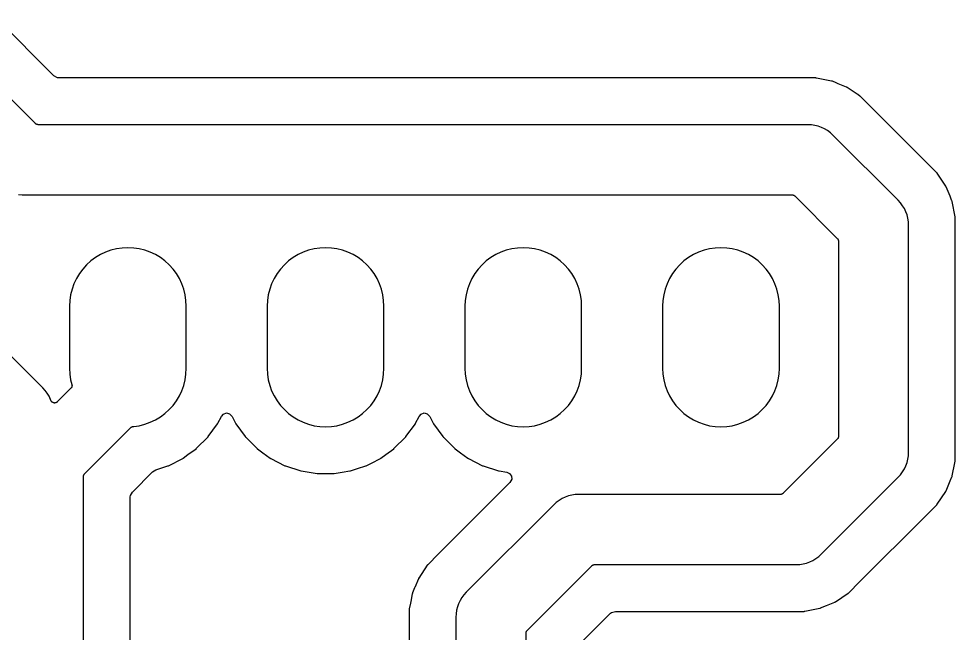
# Model space of a CAD drawing. Header units: metres. Extents: x 46.2 to 140.4, y -137.6 to -43.4.
# Drawn here: x 116.06 to 128.09, y -90.28 to -82.39 of the extents above; entities that cross this region are included whole.
import ezdxf

# ---------------------------------------------------------------- set-up
doc = ezdxf.new("R2010")
doc.units = ezdxf.units.M

msp = doc.modelspace()

# ---------------------------------------------------------------- linework, layer by layer
for points in [[(123.202, -90.483), (123.662, -90.024), (123.672, -90.015), (123.723, -90.001), (126.149, -90.001), (126.15, -90), (126.151, -90), (126.153, -90), (126.154, -90), (126.155, -90), (126.157, -90), (126.158, -90), (126.158, -90), (126.158, -90), (126.352, -89.961), (126.353, -89.961), (126.354, -89.961), (126.355, -89.96), (126.356, -89.96), (126.358, -89.96), (126.359, -89.959), (126.36, -89.959), (126.361, -89.958), (126.436, -89.927), (126.543, -89.883), (126.544, -89.882), (126.545, -89.882), (126.546, -89.881), (126.547, -89.881), (126.549, -89.88), (126.55, -89.88), (126.551, -89.879), (126.552, -89.878), (126.632, -89.825), (126.716, -89.769), (126.717, -89.768), (126.718, -89.767), (126.719, -89.767), (126.72, -89.766), (126.72, -89.765), (126.721, -89.764), (126.722, -89.763), (126.723, -89.762), (126.862, -89.623), (127.706, -88.78), (127.706, -88.78), (127.713, -88.772), (127.852, -88.633), (127.853, -88.632), (127.854, -88.631), (127.855, -88.63), (127.856, -88.629), (127.857, -88.629), (127.857, -88.628), (127.858, -88.627), (127.859, -88.626), (127.968, -88.462), (127.969, -88.461), (127.97, -88.46), (127.97, -88.459), (127.971, -88.458), (127.971, -88.458), (127.971, -88.456), (127.972, -88.455), (127.972, -88.454), (127.973, -88.453), (128.026, -88.323), (128.027, -88.323), (128.048, -88.271), (128.049, -88.27), (128.049, -88.269), (128.049, -88.268), (128.05, -88.267), (128.05, -88.266), (128.05, -88.265), (128.051, -88.264), (128.051, -88.264), (128.051, -88.263), (128.051, -88.262), (128.084, -88.095), (128.084, -88.095), (128.088, -88.074), (128.09, -88.068), (128.09, -88.067), (128.09, -88.066), (128.09, -88.065), (128.09, -88.063), (128.09, -88.062), (128.09, -88.061), (128.09, -88.06), (128.091, -88.059), (128.091, -84.941), (128.09, -84.94), (128.09, -84.939), (128.09, -84.938), (128.09, -84.937), (128.09, -84.935), (128.09, -84.934), (128.09, -84.933), (128.09, -84.932), (128.051, -84.738), (128.051, -84.737), (128.05, -84.735), (128.05, -84.735), (128.05, -84.734), (128.05, -84.733), (128.049, -84.732), (128.049, -84.731), (128.049, -84.73), (128.048, -84.729), (128.044, -84.719), (128.044, -84.719), (128.023, -84.667), (127.973, -84.547), (127.972, -84.546), (127.972, -84.545), (127.971, -84.544), (127.971, -84.542), (127.971, -84.542), (127.97, -84.541), (127.97, -84.54), (127.969, -84.539), (127.968, -84.538), (127.859, -84.374), (127.858, -84.373), (127.857, -84.372), (127.857, -84.371), (127.856, -84.37), (127.855, -84.37), (127.854, -84.369), (127.853, -84.368), (127.852, -84.367), (127.751, -84.265), (127.713, -84.228), (127.508, -84.022), (126.873, -83.388), (126.872, -83.387), (126.871, -83.386), (126.87, -83.385), (126.87, -83.384), (126.869, -83.383), (126.868, -83.383), (126.867, -83.382), (126.866, -83.381), (126.838, -83.363), (126.83, -83.358), (126.702, -83.272), (126.701, -83.271), (126.7, -83.27), (126.699, -83.27), (126.697, -83.269), (126.696, -83.269), (126.696, -83.269), (126.695, -83.268), (126.693, -83.267), (126.586, -83.223), (126.56, -83.212), (126.511, -83.192), (126.51, -83.191), (126.509, -83.191), (126.508, -83.191), (126.508, -83.191), (126.506, -83.19), (126.505, -83.19), (126.504, -83.189), (126.503, -83.189), (126.502, -83.189), (126.308, -83.15), (126.307, -83.15), (126.306, -83.15), (126.305, -83.15), (126.303, -83.15), (126.302, -83.15), (126.301, -83.15), (126.3, -83.15), (126.299, -83.149), (116.568, -83.149), (116.555, -83.148), (116.508, -83.123), (115.774, -82.388)], [(122.575, -98.004), (122.575, -90.282), (122.575, -90.281), (122.575, -90.28), (122.575, -90.279), (122.575, -90.277), (122.576, -90.276), (122.576, -90.275), (122.576, -90.274), (122.576, -90.272), (122.576, -90.271), (122.577, -90.27), (122.577, -90.269), (122.577, -90.268), (122.578, -90.267), (122.578, -90.265), (122.579, -90.264), (122.579, -90.263), (122.58, -90.262), (122.58, -90.261), (122.581, -90.26), (122.581, -90.259), (122.582, -90.258), (122.582, -90.257), (122.583, -90.255), (122.584, -90.254), (122.584, -90.253), (122.585, -90.252), (122.586, -90.251), (122.587, -90.25), (122.587, -90.25), (122.588, -90.249), (122.589, -90.248), (122.59, -90.247), (123.422, -89.415), (123.423, -89.414), (123.424, -89.413), (123.425, -89.412), (123.425, -89.412), (123.426, -89.411), (123.427, -89.41), (123.428, -89.409), (123.429, -89.409), (123.43, -89.408), (123.432, -89.407), (123.433, -89.407), (123.434, -89.406), (123.435, -89.406), (123.436, -89.405), (123.437, -89.405), (123.438, -89.404), (123.439, -89.404), (123.44, -89.403), (123.442, -89.403), (123.443, -89.402), (123.444, -89.402), (123.445, -89.402), (123.446, -89.401), (123.447, -89.401), (123.449, -89.401), (123.45, -89.401), (123.451, -89.401), (123.452, -89.4), (123.454, -89.4), (123.455, -89.4), (123.456, -89.4), (123.457, -89.4), (126.049, -89.4), (126.094, -89.398), (126.138, -89.392), (126.181, -89.381), (126.222, -89.366), (126.262, -89.347), (126.3, -89.324), (126.336, -89.298), (126.369, -89.268), (127.358, -88.279), (127.388, -88.246), (127.414, -88.21), (127.437, -88.172), (127.456, -88.132), (127.471, -88.091), (127.482, -88.048), (127.488, -88.004), (127.49, -87.959), (127.49, -85.041), (127.488, -84.996), (127.482, -84.952), (127.471, -84.909), (127.456, -84.868), (127.437, -84.828), (127.414, -84.79), (127.388, -84.754), (127.358, -84.721), (126.519, -83.882), (126.486, -83.852), (126.45, -83.826), (126.412, -83.803), (126.372, -83.784), (126.331, -83.769), (126.288, -83.758), (126.244, -83.752), (126.199, -83.75), (116.307, -83.75), (116.306, -83.75), (116.305, -83.75), (116.304, -83.75), (116.302, -83.75), (116.301, -83.749), (116.3, -83.749), (116.299, -83.749), (116.297, -83.749), (116.296, -83.749), (116.295, -83.748), (116.294, -83.748), (116.293, -83.748), (116.292, -83.747), (116.29, -83.747), (116.289, -83.746), (116.288, -83.746), (116.287, -83.745), (116.286, -83.745), (116.285, -83.744), (116.284, -83.744), (116.283, -83.743), (116.282, -83.743), (116.28, -83.742), (116.279, -83.741), (116.278, -83.741), (116.277, -83.74), (116.276, -83.739), (116.275, -83.738), (116.275, -83.738), (116.274, -83.737), (116.273, -83.736), (116.272, -83.735), (115.165, -82.628)], [(116.056, -84.648), (116.101, -84.65), (125.993, -84.65), (125.994, -84.65), (125.995, -84.65), (125.996, -84.65), (125.998, -84.65), (125.999, -84.651), (126, -84.651), (126.001, -84.651), (126.003, -84.651), (126.004, -84.651), (126.005, -84.652), (126.006, -84.652), (126.007, -84.652), (126.008, -84.653), (126.01, -84.653), (126.011, -84.654), (126.012, -84.654), (126.013, -84.655), (126.014, -84.655), (126.015, -84.656), (126.016, -84.656), (126.017, -84.657), (126.018, -84.657), (126.02, -84.658), (126.021, -84.659), (126.022, -84.659), (126.023, -84.66), (126.024, -84.661), (126.025, -84.662), (126.025, -84.662), (126.026, -84.663), (126.027, -84.664), (126.028, -84.665), (126.575, -85.212), (126.576, -85.213), (126.577, -85.214), (126.578, -85.215), (126.578, -85.215), (126.579, -85.216), (126.58, -85.217), (126.581, -85.218), (126.581, -85.219), (126.582, -85.22), (126.583, -85.222), (126.583, -85.223), (126.584, -85.224), (126.584, -85.225), (126.585, -85.226), (126.585, -85.227), (126.586, -85.228), (126.586, -85.229), (126.587, -85.23), (126.587, -85.232), (126.588, -85.233), (126.588, -85.234), (126.588, -85.235), (126.589, -85.236), (126.589, -85.237), (126.589, -85.239), (126.589, -85.24), (126.589, -85.241), (126.59, -85.242), (126.59, -85.244), (126.59, -85.245), (126.59, -85.246), (126.59, -85.247), (126.59, -87.753), (126.59, -87.754), (126.59, -87.755), (126.59, -87.756), (126.59, -87.758), (126.589, -87.759), (126.589, -87.76), (126.589, -87.761), (126.589, -87.763), (126.589, -87.764), (126.588, -87.765), (126.588, -87.766), (126.588, -87.767), (126.587, -87.768), (126.587, -87.77), (126.586, -87.771), (126.586, -87.772), (126.585, -87.773), (126.585, -87.774), (126.584, -87.775), (126.584, -87.776), (126.583, -87.777), (126.583, -87.778), (126.582, -87.78), (126.581, -87.781), (126.581, -87.782), (126.58, -87.783), (126.579, -87.784), (126.578, -87.785), (126.578, -87.785), (126.577, -87.786), (126.576, -87.787), (126.575, -87.788), (125.878, -88.485), (125.877, -88.486), (125.876, -88.487), (125.875, -88.488), (125.875, -88.488), (125.874, -88.489), (125.873, -88.49), (125.872, -88.491), (125.871, -88.491), (125.87, -88.492), (125.868, -88.493), (125.867, -88.493), (125.866, -88.494), (125.865, -88.494), (125.864, -88.495), (125.863, -88.495), (125.862, -88.496), (125.861, -88.496), (125.86, -88.497), (125.858, -88.497), (125.857, -88.498), (125.856, -88.498), (125.855, -88.498), (125.854, -88.499), (125.853, -88.499), (125.851, -88.499), (125.85, -88.499), (125.849, -88.499), (125.848, -88.5), (125.846, -88.5), (125.845, -88.5), (125.844, -88.5), (125.843, -88.5), (123.251, -88.5), (123.206, -88.502), (123.162, -88.508), (123.119, -88.519), (123.078, -88.534), (123.038, -88.553), (123, -88.576), (122.964, -88.602), (122.931, -88.632), (121.807, -89.756), (121.777, -89.789), (121.751, -89.825), (121.728, -89.863), (121.709, -89.903), (121.694, -89.944), (121.683, -89.987), (121.677, -90.031), (121.675, -90.076), (121.675, -97.798)], [(116.89, -93.952), (116.89, -88.267), (116.89, -88.266), (116.89, -88.265), (116.89, -88.264), (116.89, -88.262), (116.891, -88.261), (116.891, -88.26), (116.891, -88.259), (116.891, -88.257), (116.891, -88.256), (116.892, -88.255), (116.892, -88.254), (116.892, -88.253), (116.893, -88.252), (116.893, -88.25), (116.894, -88.249), (116.894, -88.248), (116.895, -88.247), (116.895, -88.246), (116.896, -88.245), (116.896, -88.244), (116.897, -88.243), (116.897, -88.242), (116.898, -88.24), (116.899, -88.239), (116.899, -88.238), (116.9, -88.237), (116.901, -88.236), (116.902, -88.235), (116.902, -88.235), (116.903, -88.234), (116.904, -88.233), (116.905, -88.232), (117.496, -87.641), (117.496, -87.64), (117.497, -87.639), (117.498, -87.639), (117.499, -87.638), (117.5, -87.637), (117.501, -87.636), (117.502, -87.636), (117.503, -87.635), (117.504, -87.634), (117.505, -87.634), (117.506, -87.633), (117.507, -87.632), (117.508, -87.632), (117.51, -87.631), (117.511, -87.631), (117.512, -87.63), (117.513, -87.63), (117.514, -87.629), (117.515, -87.629), (117.516, -87.629), (117.518, -87.628), (117.519, -87.628), (117.52, -87.628), (117.521, -87.627), (117.522, -87.627), (117.524, -87.627), (117.525, -87.627), (117.526, -87.627), (117.527, -87.627), (117.528, -87.627), (117.534, -87.626), (117.606, -87.616), (117.678, -87.598), (117.747, -87.573), (117.814, -87.541), (117.877, -87.504), (117.936, -87.46), (117.99, -87.41), (118.04, -87.356), (118.084, -87.297), (118.121, -87.234), (118.153, -87.167), (118.178, -87.098), (118.196, -87.026), (118.206, -86.954), (118.21, -86.879), (118.21, -86.081), (118.206, -86.006), (118.196, -85.934), (118.178, -85.862), (118.153, -85.793), (118.121, -85.726), (118.084, -85.663), (118.04, -85.604), (117.99, -85.55), (117.936, -85.5), (117.877, -85.456), (117.814, -85.419), (117.747, -85.387), (117.678, -85.362), (117.606, -85.344), (117.534, -85.334), (117.46, -85.33), (117.386, -85.334), (117.314, -85.344), (117.242, -85.362), (117.173, -85.387), (117.106, -85.419), (117.043, -85.456), (116.984, -85.5), (116.93, -85.55), (116.88, -85.604), (116.836, -85.663), (116.799, -85.726), (116.767, -85.793), (116.742, -85.862), (116.724, -85.934), (116.714, -86.006), (116.71, -86.081), (116.71, -86.879), (116.714, -86.954), (116.724, -87.026), (116.74, -87.089), (116.74, -87.09), (116.741, -87.091), (116.741, -87.092), (116.741, -87.093), (116.741, -87.095), (116.741, -87.096), (116.742, -87.098), (116.742, -87.099), (116.742, -87.1), (116.742, -87.101), (116.742, -87.102), (116.742, -87.103), (116.741, -87.105), (116.741, -87.106), (116.741, -87.107), (116.741, -87.108), (116.741, -87.109), (116.741, -87.111), (116.74, -87.112), (116.74, -87.113), (116.74, -87.114), (116.739, -87.115), (116.739, -87.117), (116.739, -87.118), (116.738, -87.119), (116.738, -87.12), (116.737, -87.121), (116.737, -87.122), (116.736, -87.123), (116.736, -87.124), (116.735, -87.126), (116.735, -87.127), (116.734, -87.128), (116.733, -87.129), (116.732, -87.13), (116.732, -87.131), (116.731, -87.132), (116.73, -87.133), (116.729, -87.134), (116.729, -87.135), (116.728, -87.135), (116.727, -87.136), (116.553, -87.31), (116.552, -87.311), (116.551, -87.312), (116.551, -87.312), (116.55, -87.313), (116.549, -87.314), (116.548, -87.315), (116.547, -87.316), (116.546, -87.316), (116.545, -87.317), (116.544, -87.318), (116.543, -87.318), (116.541, -87.319), (116.54, -87.319), (116.539, -87.32), (116.538, -87.32), (116.537, -87.321), (116.536, -87.321), (116.535, -87.322), (116.534, -87.322), (116.532, -87.322), (116.531, -87.323), (116.53, -87.323), (116.529, -87.323), (116.528, -87.324), (116.526, -87.324), (116.525, -87.324), (116.524, -87.324), (116.523, -87.324), (116.522, -87.324), (116.52, -87.325), (116.519, -87.325), (116.518, -87.325), (116.517, -87.325), (116.515, -87.325), (116.514, -87.324), (116.513, -87.324), (116.512, -87.324), (116.511, -87.324), (116.509, -87.324), (116.508, -87.324), (116.507, -87.323), (116.506, -87.323), (116.505, -87.323), (116.503, -87.322), (116.502, -87.322), (116.501, -87.322), (116.5, -87.321), (116.499, -87.321), (116.498, -87.32), (116.497, -87.32), (116.495, -87.319), (116.494, -87.319), (116.493, -87.318), (116.492, -87.318), (116.491, -87.317), (116.49, -87.316), (116.489, -87.316), (116.488, -87.315), (116.487, -87.314), (116.486, -87.313), (116.485, -87.312), (116.484, -87.312), (116.483, -87.311), (116.483, -87.31), (116.482, -87.309), (116.481, -87.308), (116.48, -87.307), (116.479, -87.306), (116.478, -87.305), (116.478, -87.304), (116.477, -87.303), (116.476, -87.302), (116.476, -87.301), (116.475, -87.3), (116.474, -87.299), (116.474, -87.298), (116.473, -87.297), (116.473, -87.296), (116.472, -87.295), (116.472, -87.294), (116.471, -87.293), (116.471, -87.291), (116.466, -87.278), (116.447, -87.238), (116.424, -87.2), (116.398, -87.164), (116.368, -87.131), (114.619, -85.382)], [(119.282, -85.862), (119.264, -85.934), (119.254, -86.006), (119.25, -86.081), (119.25, -86.879), (119.254, -86.954), (119.264, -87.026), (119.282, -87.098), (119.307, -87.167), (119.339, -87.234), (119.376, -87.297), (119.42, -87.356), (119.47, -87.41), (119.524, -87.46), (119.583, -87.504), (119.646, -87.541), (119.713, -87.573), (119.782, -87.598), (119.854, -87.616), (119.926, -87.626), (120, -87.63), (120.074, -87.626), (120.146, -87.616), (120.218, -87.598), (120.287, -87.573), (120.354, -87.541), (120.417, -87.504), (120.476, -87.46), (120.53, -87.41), (120.58, -87.356), (120.624, -87.297), (120.661, -87.234), (120.693, -87.167), (120.718, -87.098), (120.736, -87.026), (120.746, -86.954), (120.75, -86.879), (120.75, -86.081), (120.746, -86.006), (120.736, -85.934), (120.718, -85.862), (120.693, -85.793), (120.661, -85.726), (120.624, -85.663), (120.58, -85.604), (120.53, -85.55), (120.476, -85.5), (120.417, -85.456), (120.354, -85.419), (120.287, -85.387), (120.218, -85.362), (120.146, -85.344), (120.074, -85.334), (120, -85.33), (119.926, -85.334), (119.854, -85.344), (119.782, -85.362), (119.713, -85.387), (119.646, -85.419), (119.583, -85.456), (119.524, -85.5), (119.47, -85.55), (119.42, -85.604), (119.376, -85.663), (119.339, -85.726), (119.307, -85.793), (119.282, -85.862)], [(121.822, -85.862), (121.804, -85.934), (121.794, -86.006), (121.79, -86.081), (121.79, -86.879), (121.794, -86.954), (121.804, -87.026), (121.822, -87.098), (121.847, -87.167), (121.879, -87.234), (121.916, -87.297), (121.96, -87.356), (122.01, -87.41), (122.064, -87.46), (122.123, -87.504), (122.186, -87.541), (122.253, -87.573), (122.322, -87.598), (122.394, -87.616), (122.466, -87.626), (122.54, -87.63), (122.614, -87.626), (122.686, -87.616), (122.758, -87.598), (122.827, -87.573), (122.894, -87.541), (122.957, -87.504), (123.016, -87.46), (123.07, -87.41), (123.12, -87.356), (123.164, -87.297), (123.201, -87.234), (123.233, -87.167), (123.258, -87.098), (123.276, -87.026), (123.286, -86.954), (123.29, -86.879), (123.29, -86.081), (123.286, -86.006), (123.276, -85.934), (123.258, -85.862), (123.233, -85.793), (123.201, -85.726), (123.164, -85.663), (123.12, -85.604), (123.07, -85.55), (123.016, -85.5), (122.957, -85.456), (122.894, -85.419), (122.827, -85.387), (122.758, -85.362), (122.686, -85.344), (122.614, -85.334), (122.54, -85.33), (122.466, -85.334), (122.394, -85.344), (122.322, -85.362), (122.253, -85.387), (122.186, -85.419), (122.123, -85.456), (122.064, -85.5), (122.01, -85.55), (121.96, -85.604), (121.916, -85.663), (121.879, -85.726), (121.847, -85.793), (121.822, -85.862)], [(124.362, -85.862), (124.344, -85.934), (124.334, -86.006), (124.33, -86.081), (124.33, -86.879), (124.334, -86.954), (124.344, -87.026), (124.362, -87.098), (124.387, -87.167), (124.419, -87.234), (124.456, -87.297), (124.5, -87.356), (124.55, -87.41), (124.604, -87.46), (124.663, -87.504), (124.726, -87.541), (124.793, -87.573), (124.862, -87.598), (124.934, -87.616), (125.006, -87.626), (125.08, -87.63), (125.154, -87.626), (125.226, -87.616), (125.298, -87.598), (125.367, -87.573), (125.434, -87.541), (125.497, -87.504), (125.556, -87.46), (125.61, -87.41), (125.66, -87.356), (125.704, -87.297), (125.741, -87.234), (125.773, -87.167), (125.798, -87.098), (125.816, -87.026), (125.826, -86.954), (125.83, -86.879), (125.83, -86.081), (125.826, -86.006), (125.816, -85.934), (125.798, -85.862), (125.773, -85.793), (125.741, -85.726), (125.704, -85.663), (125.66, -85.604), (125.61, -85.55), (125.556, -85.5), (125.497, -85.456), (125.434, -85.419), (125.367, -85.387), (125.298, -85.362), (125.226, -85.344), (125.154, -85.334), (125.08, -85.33), (125.006, -85.334), (124.934, -85.344), (124.862, -85.362), (124.793, -85.387), (124.726, -85.419), (124.663, -85.456), (124.604, -85.5), (124.55, -85.55), (124.5, -85.604), (124.456, -85.663), (124.419, -85.726), (124.387, -85.793), (124.362, -85.862)], [(117.491, -90.628), (117.491, -88.528), (117.492, -88.515), (117.517, -88.468), (117.777, -88.208), (117.817, -88.184), (117.975, -88.133), (117.976, -88.132), (117.977, -88.132), (117.978, -88.132), (117.979, -88.131), (117.98, -88.131), (117.981, -88.13), (117.982, -88.13), (118.164, -88.037), (118.165, -88.036), (118.167, -88.036), (118.168, -88.035), (118.169, -88.034), (118.17, -88.033), (118.171, -88.033), (118.232, -87.988), (118.337, -87.912), (118.337, -87.912), (118.338, -87.911), (118.339, -87.91), (118.34, -87.91), (118.341, -87.909), (118.342, -87.908), (118.343, -87.907), (118.487, -87.763), (118.488, -87.762), (118.489, -87.761), (118.49, -87.76), (118.49, -87.759), (118.491, -87.758), (118.492, -87.757), (118.492, -87.757), (118.613, -87.591), (118.613, -87.59), (118.614, -87.589), (118.615, -87.588), (118.616, -87.587), (118.616, -87.585), (118.617, -87.584), (118.617, -87.584), (118.661, -87.497), (118.687, -87.467), (118.727, -87.453), (118.766, -87.463), (118.799, -87.498), (118.843, -87.584), (118.844, -87.585), (118.844, -87.586), (118.845, -87.587), (118.845, -87.588), (118.846, -87.589), (118.847, -87.59), (118.847, -87.591), (118.847, -87.591), (118.968, -87.757), (118.968, -87.757), (118.969, -87.758), (118.97, -87.759), (118.97, -87.759), (118.97, -87.76), (118.971, -87.761), (118.972, -87.762), (118.973, -87.763), (119.117, -87.907), (119.118, -87.908), (119.119, -87.909), (119.12, -87.91), (119.121, -87.91), (119.121, -87.91), (119.122, -87.911), (119.123, -87.912), (119.123, -87.912), (119.195, -87.964), (119.289, -88.033), (119.29, -88.033), (119.291, -88.034), (119.292, -88.035), (119.293, -88.036), (119.295, -88.036), (119.296, -88.037), (119.296, -88.037), (119.478, -88.13), (119.479, -88.13), (119.48, -88.131), (119.481, -88.131), (119.482, -88.132), (119.483, -88.132), (119.484, -88.132), (119.485, -88.133), (119.68, -88.196), (119.681, -88.196), (119.682, -88.197), (119.683, -88.197), (119.684, -88.197), (119.686, -88.198), (119.687, -88.198), (119.688, -88.198), (119.89, -88.23), (119.891, -88.23), (119.892, -88.23), (119.893, -88.23), (119.894, -88.23), (119.896, -88.23), (119.897, -88.231), (119.898, -88.231), (120.102, -88.231), (120.103, -88.231), (120.104, -88.23), (120.106, -88.23), (120.107, -88.23), (120.108, -88.23), (120.109, -88.23), (120.11, -88.23), (120.211, -88.214), (120.312, -88.198), (120.313, -88.198), (120.314, -88.198), (120.316, -88.197), (120.317, -88.197), (120.318, -88.197), (120.319, -88.196), (120.32, -88.196), (120.412, -88.166), (120.515, -88.133), (120.516, -88.132), (120.518, -88.132), (120.518, -88.132), (120.519, -88.131), (120.52, -88.131), (120.521, -88.13), (120.522, -88.13), (120.588, -88.096), (120.704, -88.037), (120.705, -88.036), (120.707, -88.036), (120.708, -88.035), (120.709, -88.034), (120.71, -88.033), (120.711, -88.033), (120.772, -87.988), (120.877, -87.912), (120.877, -87.912), (120.878, -87.911), (120.879, -87.91), (120.88, -87.91), (120.881, -87.909), (120.882, -87.908), (120.883, -87.907), (121.027, -87.763), (121.028, -87.762), (121.029, -87.761), (121.03, -87.76), (121.03, -87.759), (121.031, -87.758), (121.032, -87.757), (121.032, -87.757), (121.153, -87.591), (121.153, -87.59), (121.154, -87.589), (121.155, -87.588), (121.156, -87.587), (121.156, -87.585), (121.157, -87.584), (121.157, -87.584), (121.201, -87.497), (121.227, -87.467), (121.267, -87.453), (121.306, -87.463), (121.339, -87.498), (121.383, -87.584), (121.384, -87.585), (121.384, -87.586), (121.385, -87.587), (121.385, -87.588), (121.386, -87.589), (121.387, -87.59), (121.387, -87.591), (121.387, -87.591), (121.508, -87.757), (121.508, -87.757), (121.509, -87.758), (121.51, -87.759), (121.51, -87.759), (121.51, -87.76), (121.511, -87.761), (121.512, -87.762), (121.513, -87.763), (121.657, -87.907), (121.658, -87.908), (121.659, -87.909), (121.66, -87.91), (121.661, -87.91), (121.661, -87.91), (121.662, -87.911), (121.663, -87.912), (121.663, -87.912), (121.735, -87.964), (121.829, -88.033), (121.83, -88.033), (121.831, -88.034), (121.832, -88.035), (121.833, -88.036), (121.835, -88.036), (121.836, -88.037), (121.836, -88.037), (122.018, -88.13), (122.019, -88.13), (122.02, -88.131), (122.021, -88.131), (122.022, -88.132), (122.023, -88.132), (122.024, -88.132), (122.025, -88.133), (122.22, -88.196), (122.221, -88.196), (122.222, -88.197), (122.223, -88.197), (122.224, -88.197), (122.226, -88.198), (122.227, -88.198), (122.228, -88.198), (122.328, -88.214), (122.364, -88.229), (122.389, -88.263), (122.392, -88.303), (122.369, -88.345), (121.452, -89.263), (121.313, -89.402), (121.312, -89.403), (121.311, -89.404), (121.31, -89.405), (121.309, -89.405), (121.308, -89.406), (121.308, -89.407), (121.307, -89.408), (121.306, -89.409), (121.197, -89.573), (121.196, -89.574), (121.195, -89.575), (121.195, -89.576), (121.194, -89.578), (121.194, -89.579), (121.193, -89.58), (121.193, -89.581), (121.192, -89.581), (121.192, -89.581), (121.192, -89.582), (121.192, -89.582), (121.146, -89.694), (121.146, -89.694), (121.143, -89.7), (121.117, -89.764), (121.116, -89.765), (121.116, -89.766), (121.115, -89.767), (121.115, -89.769), (121.115, -89.77), (121.114, -89.771), (121.114, -89.772), (121.114, -89.773), (121.098, -89.852), (121.09, -89.896), (121.075, -89.967), (121.075, -89.968), (121.075, -89.969), (121.075, -89.97), (121.075, -89.972), (121.075, -89.973), (121.075, -89.974), (121.075, -89.975), (121.074, -89.976), (121.074, -97.537)]]:
    msp.add_lwpolyline(points)

doc.saveas('drawing.dxf')
